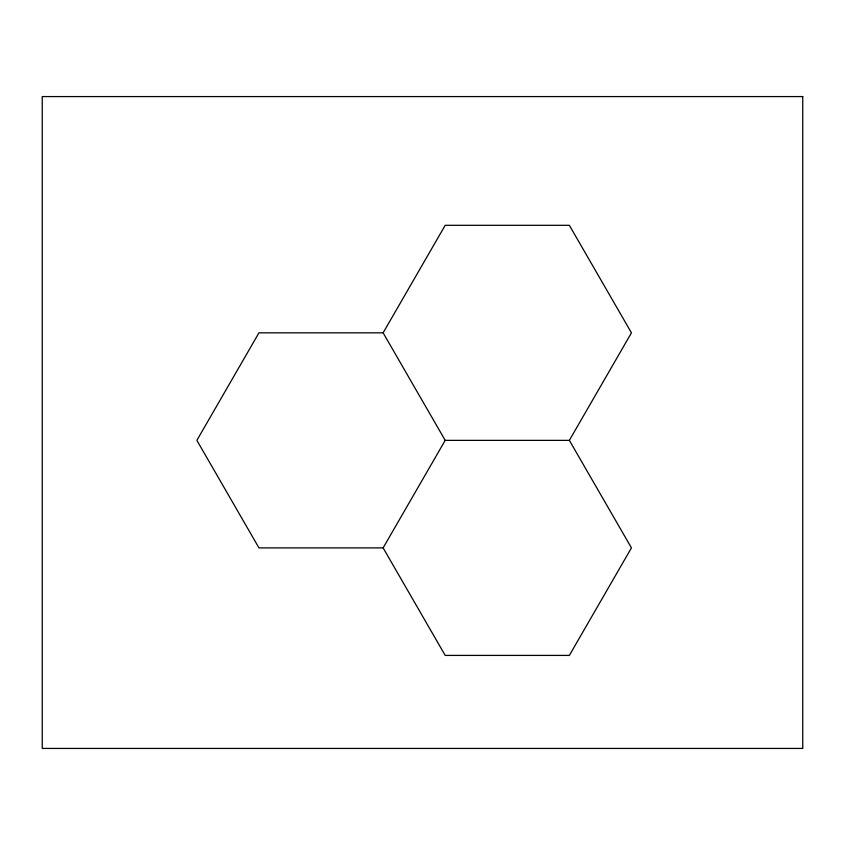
<?xml version="1.0" encoding="UTF-8"?>
<svg xmlns="http://www.w3.org/2000/svg" width="845" height="845" viewBox="0 0 845 845"><rect width="100%" height="100%" fill="white"/><g stroke="black" fill="none" stroke-linecap="round" stroke-linejoin="round"><path stroke-width="1.27" d="M383.123 332.835L445.199 225.309L569.361 225.309L631.447 332.835L569.361 440.361L445.199 440.361L383.123 332.835L258.95 332.835L196.874 440.361L258.95 547.887L383.123 547.887L445.199 655.414L569.361 655.414L631.447 547.887L569.361 440.361M383.123 547.887L445.199 440.361M802.75 96.573L42.25 96.573L42.25 748.427L802.75 748.427L802.75 96.573"/></g></svg>
